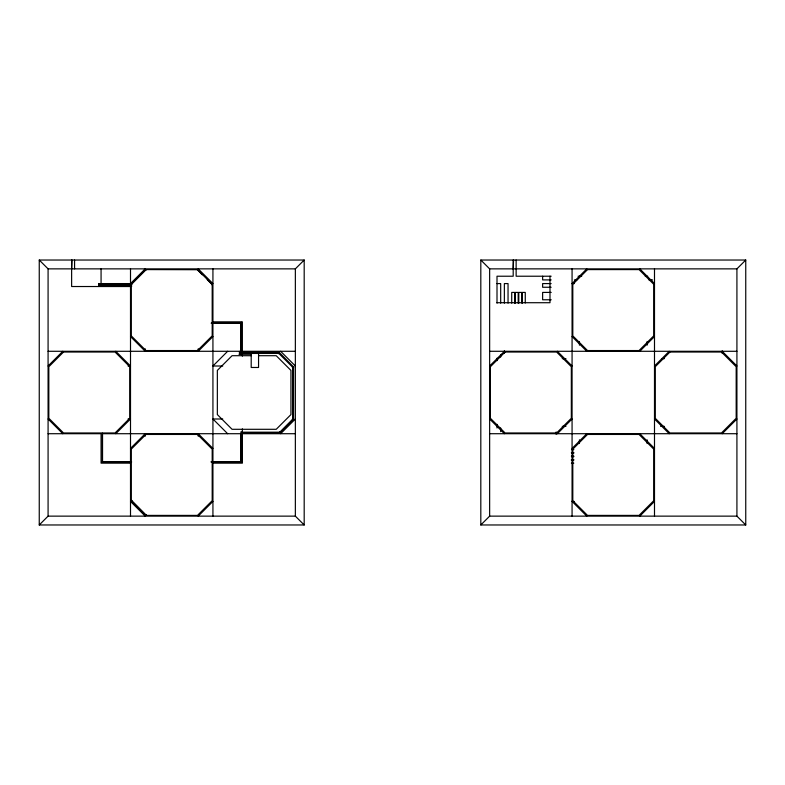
<?xml version="1.0" encoding="UTF-8"?>
<svg xmlns="http://www.w3.org/2000/svg" width="785" height="785" viewBox="0 0 785 785"><rect width="100%" height="100%" fill="white"/><g stroke="black" fill="none" stroke-linecap="round" stroke-linejoin="round"><path stroke-width="1.18" d="M71.631 268.863L72.004 260.031M513.194 268.863L513.567 260.031M197.418 269.716L145.961 269.598L131.242 284.317L131.242 335.833L145.961 350.552L197.477 350.552L212.195 335.833L212.195 284.317L197.477 269.598M278.734 353.701L278.95 353.181M146.049 515.441L146.285 514.881M279.009 352.602L279.244 352.033M145.853 269.834L131.968 283.768L98.704 283.768M48.081 366.006L62.8 351.287M145.225 268.863L130.506 283.581L101.069 283.581L101.069 268.863M211.862 322.88L212.441 322.292M115.787 433.712L130.506 418.994L128.053 418.994M212.931 336.569L198.212 351.287L198.212 348.834M240.024 323.4L240.544 322.88M240.71 322.88L241.289 322.292M39.25 524.969L48.081 516.137L48.081 268.863L39.25 260.031L304.188 260.031L304.188 524.969L39.25 524.969L39.25 260.031M102.06 462.267L102.639 461.678M304.188 524.969L295.356 516.137L295.356 268.863L304.188 260.031M130.506 448.431L145.225 433.712L145.225 436.166M227.65 351.287L212.931 366.006L222.744 366.006M240.71 352.612L241.289 352.023M239.14 354.516L239.71 353.947M240.024 353.701L240.544 353.181M198.212 516.137L212.931 501.419M280.637 433.712L295.356 418.994M489.644 366.006L504.362 351.287M572.069 283.581L586.788 268.863M557.35 433.712L572.069 418.994M639.775 351.287L654.494 336.569M480.812 524.969L489.644 516.137L489.644 268.863L480.812 260.031L480.812 524.969L745.75 524.969L745.75 260.031L480.812 260.031M489.644 268.863L736.919 268.863L745.75 260.031M572.069 448.431L586.788 433.712M654.494 366.006L669.212 351.287M639.775 516.137L654.494 501.419M722.2 433.712L736.919 418.994M211.862 284.729L212.441 284.494M292.354 367.252L292.874 367.037M131.38 500.644L131.88 500.447M293.276 367.135L293.855 366.899M48.081 268.863L295.356 268.863M551.178 276.222L516.137 276.222L516.137 260.031M578.054 276.222L581.724 276.222M645.241 276.222L647.684 276.222M551.178 279.902L542.631 279.902L542.631 276.222M574.385 279.902L576.828 279.902M648.891 279.902L652.551 279.902M497.003 283.581L500.683 283.581L500.683 303.157M551.158 283.581L542.631 283.581L542.631 287.261L551.158 287.261M571.872 283.581L574.316 283.581M98.616 284.396L131.262 284.396M98.743 285.102L131.674 285.102M98.743 285.642L131.056 285.642M98.743 286.231L131.743 286.231M130.506 286.525L71.631 286.525L71.631 260.031M551.217 292.412L542.631 292.412L542.631 299.772L551.217 299.772M497.003 302.716L549.991 302.716L549.991 276.222M212.931 321.85L242.369 321.85L242.369 356.135M212.156 322.586L241.005 322.586L241.005 352.318L279.126 352.318L293.57 367.017L293.57 419.416L280.304 432.712L241.741 432.712L241.741 462.149L211.126 462.149M211.136 323.145L240.279 323.145M212.931 323.322L240.897 323.322L240.897 351.287M48.081 351.287L295.356 351.287M489.644 351.287L736.919 351.287M251.2 354.231L239.425 354.231L239.425 351.808M251.2 355.703L232.066 355.703L217.347 370.422L217.347 414.578L232.066 429.297L276.222 429.297L290.941 414.578L290.941 370.422L276.222 355.703L258.559 355.703M562.256 358.647L565.936 358.647M661.853 358.647L664.306 358.647M128.053 366.006L130.506 366.006L115.787 351.287M222.744 418.994L212.931 418.994L227.65 433.712M562.256 426.353L565.936 426.353M660.627 426.353L664.306 426.353M48.081 433.712L101.069 433.712L101.069 463.15L130.506 463.15M295.356 433.712L102.541 433.712L102.541 461.678L130.506 461.678M489.644 433.712L736.919 433.712M571.48 449.609L573.835 449.609M571.382 452.552L573.806 452.552M571.48 453.141L573.835 453.141M571.392 456.085L573.806 456.085M571.48 456.674L573.835 456.674M571.411 459.617L573.815 459.617M571.333 460.206L573.786 460.206M211.185 461.639L240.897 461.678L240.897 433.712M131.654 461.972L102.354 461.972L102.354 433.173M212.931 463.15L242.369 463.15L242.369 428.865M571.411 463.15L573.815 463.15M571.666 501.419L574.12 501.419M48.081 516.137L295.356 516.137M489.644 516.137L736.919 516.137L745.75 524.969M293.276 419.298L293.845 419.524M292.354 419.141L292.874 419.357M639.775 268.863L654.494 283.581M722.2 351.287L736.919 366.006M572.069 336.569L586.788 351.287M654.494 418.994L669.212 433.712M557.35 351.287L572.069 366.006M639.775 433.712L654.494 448.431M489.644 418.994L504.362 433.712M572.069 501.419L586.788 516.137M198.212 268.863L212.931 283.581M280.637 351.287L295.356 366.006M197.369 269.834L202.294 274.76M207.23 279.686L212.156 284.612M240.926 431.936L242.025 433.006M130.506 336.569L145.225 351.287L145.225 348.834M240.926 461.374L242.025 462.443M212.931 448.431L198.212 433.712L198.212 436.166M48.081 418.994L62.8 433.712M130.506 501.419L145.225 516.137M131.654 500.536L146.167 515.166M280.235 432.545L280.373 432.878M279.646 431.936L279.862 432.457M145.735 269.549L145.971 270.128M131.851 283.483L132.086 284.052M736.919 268.863L736.919 516.137M722.2 350.885L722.2 353.338M654.494 268.863L654.494 516.137M647.134 341.475L647.134 345.155M647.134 439.845L647.134 443.525M579.428 341.475L579.428 345.155M579.428 439.845L579.428 443.525M572.069 268.863L572.069 516.137M556.172 431.946L556.172 434.301M525.263 303.01L525.263 292.412L522.319 292.412L522.319 303.206M521.731 303.01L521.731 292.412L518.787 292.412L518.787 303.187M518.198 303.275L518.198 292.412L515.254 292.412L515.254 303.167M514.666 303.334L514.666 292.412L511.722 292.412L511.722 303.157M513.194 260.031L513.194 276.222L497.003 276.222L497.003 303.167M508.042 303.157L508.042 283.581L504.362 283.581L504.362 303.167M504.362 350.895L504.362 353.348M500.683 354.555L500.683 357.008M500.683 427.982L500.683 431.652M497.003 358.235L497.003 360.678M497.003 424.322L497.003 427.992M241.191 461.639L241.191 432.201L279.754 432.201L292.619 419.249L292.619 367.144L278.842 353.436L240.279 353.436L240.279 351.013M212.931 268.863L212.931 516.137M130.506 268.863L130.506 516.137M98.743 284.818L98.743 286.515M98.704 283.483L98.616 284.661M74.575 260.031L74.575 268.863M63.536 352.023L48.817 366.742L48.817 418.258L63.536 432.977L115.052 432.977L129.77 418.258L129.77 366.742L115.052 352.023L63.536 352.023M145.961 434.448L131.242 449.167L131.242 500.683L145.961 515.402L197.477 515.402L212.195 500.683L212.195 449.167L197.477 434.448L145.961 434.448M505.098 352.023L490.38 366.742L490.38 418.258L505.098 432.977L556.614 432.977L571.333 418.258L571.333 366.742L556.614 352.023L505.098 352.023M587.523 269.598L572.805 284.317L572.805 335.833L587.523 350.552L639.039 350.552L653.758 335.833L653.758 284.317L639.039 269.598L587.523 269.598M587.523 434.448L572.805 449.167L572.805 500.683L587.523 515.402L639.039 515.402L653.758 500.683L653.758 449.167L639.039 434.448L587.523 434.448M669.948 352.023L655.23 366.742L655.23 418.258L669.948 432.977L721.464 432.977L736.183 418.258L736.183 366.742L721.464 352.023L669.948 352.023M258.559 352.759L251.2 352.759L251.2 367.478L258.559 367.478L258.559 352.759"/></g></svg>
